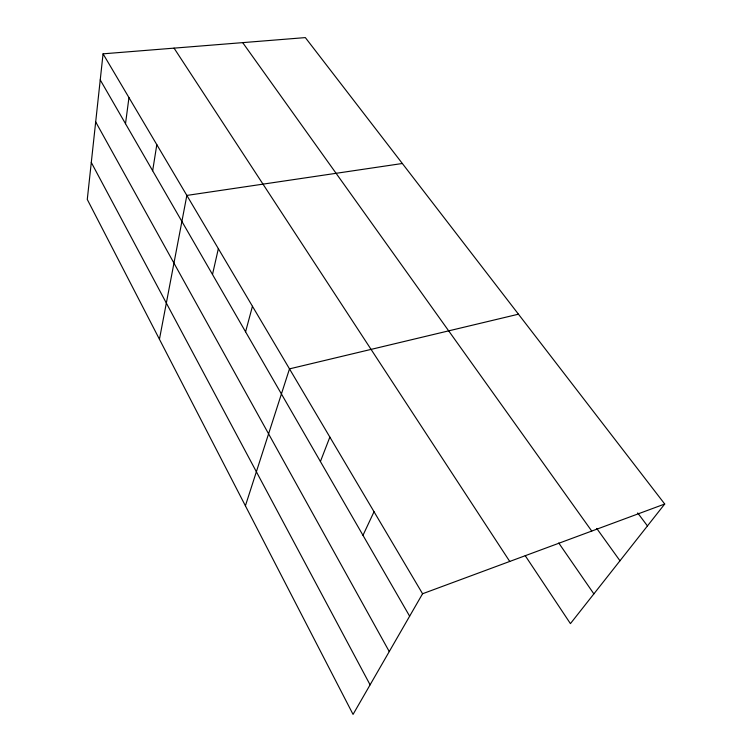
<?xml version="1.0" encoding="UTF-8"?>
<svg xmlns="http://www.w3.org/2000/svg" width="752" height="752" viewBox="0 0 752 752"><rect width="100%" height="100%" fill="white"/><g stroke="black" fill="none" stroke-linecap="round" stroke-linejoin="round"><path stroke-width="1.13" d="M103.062 53.834L87.279 199.449L353.055 714.4L422.568 593.751L664.721 504.019L305.34 37.6L103.062 53.834L422.568 593.751M125.509 123.713L128.959 97.591M152.656 170.77L156.811 144.657M159.443 339.265L186.853 195.426L402.348 163.494M212.496 274.489L218.353 248.658M245.575 331.811L252.456 306.28M245.406 505.823L289.492 368.875L518.457 314.195M320.408 461.54L329.865 437.091M362.981 535.321L374.035 511.736M664.721 504.019L570.43 623.624L525.225 555.672M637.687 512.93L647.444 525.93M596.731 528.44L619.977 560.776M242.699 42.629L591.749 531.062M558.755 543L593.873 593.892M174.06 48.137L509.743 561.453M100.232 79.9L409.643 616.198M95.683 121.89L389.263 651.57M91.293 162.46L370.097 684.828"/></g></svg>
